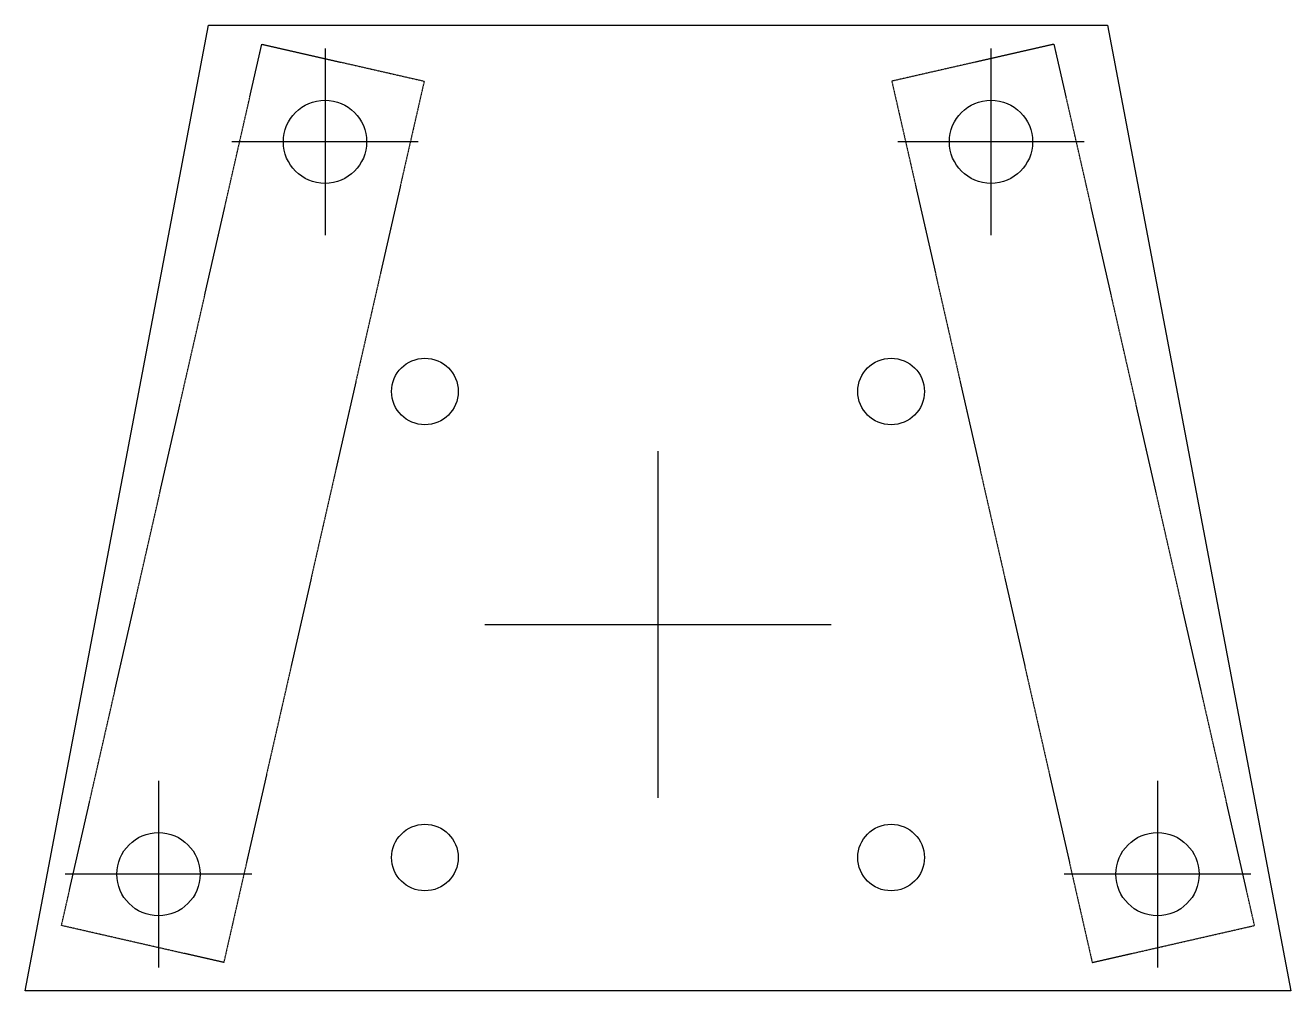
# Model space of a CAD drawing. Header units: millimetres. Extents: x -190 to 190, y -110 to 180.
import ezdxf

# ---------------------------------------------------------------- set-up
doc = ezdxf.new("R2010")
doc.units = ezdxf.units.MM
doc.linetypes.add('HIDDEN2', pattern=[0.1875, 0.125, -0.0625])

msp = doc.modelspace()

# ---------------------------------------------------------------- linework, layer by layer
at = {"linetype": 'Continuous'}
for p, q in [((-100, 173.01), (-100, 116.99)), ((100, 173.01), (100, 116.99)), ((-71.99, 145), (-128.01, 145)), ((128.01, 145), (71.99, 145)), ((-150, -46.99), (-150, -103.01)), ((150, -46.99), (150, -103.01)), ((-121.99, -75), (-178.01, -75)), ((178.01, -75), (121.99, -75))]:
    msp.add_line(p, q, dxfattribs=at)
msp.add_lwpolyline([(-190, -110), (-135, 180), (135, 180), (190, -110)], close=True, dxfattribs=at)
at = {"linetype": 'HIDDEN2'}
for points in [[(-179.15, -90.43), (-118.98, 174.31), (-70.22, 163.23), (-130.39, -101.52)], [(179.15, -90.43), (118.98, 174.31), (70.22, 163.23), (130.39, -101.52)]]:
    msp.add_lwpolyline(points, close=True, dxfattribs=at)
at = {"linetype": 'Continuous'}
for points in [[(0, -52.03), (0, 0), (0, 52.03)], [(-52.03, 0), (0, 0), (52.03, 0)]]:
    msp.add_lwpolyline(points, dxfattribs=at)
for centre in [(-100, 145), (100, 145), (-150, -75), (150, -75)]:
    msp.add_circle(centre, 12.5, dxfattribs=at)
for centre in [(-70, 70), (70, 70), (-70, -70), (70, -70)]:
    msp.add_circle(centre, 10)

doc.saveas('drawing.dxf')
